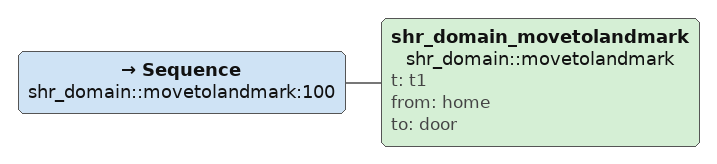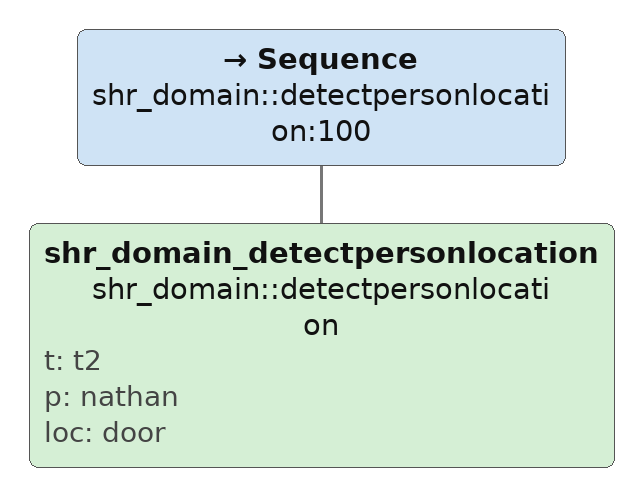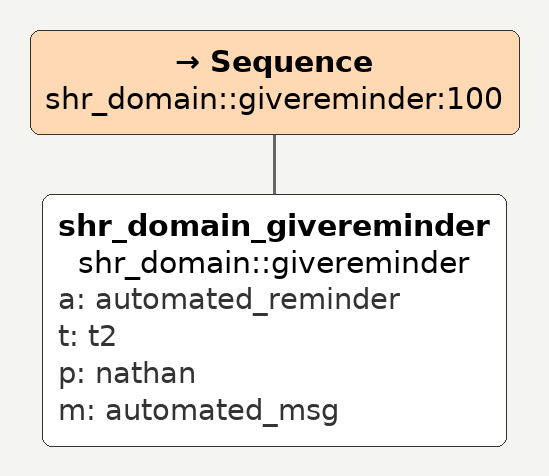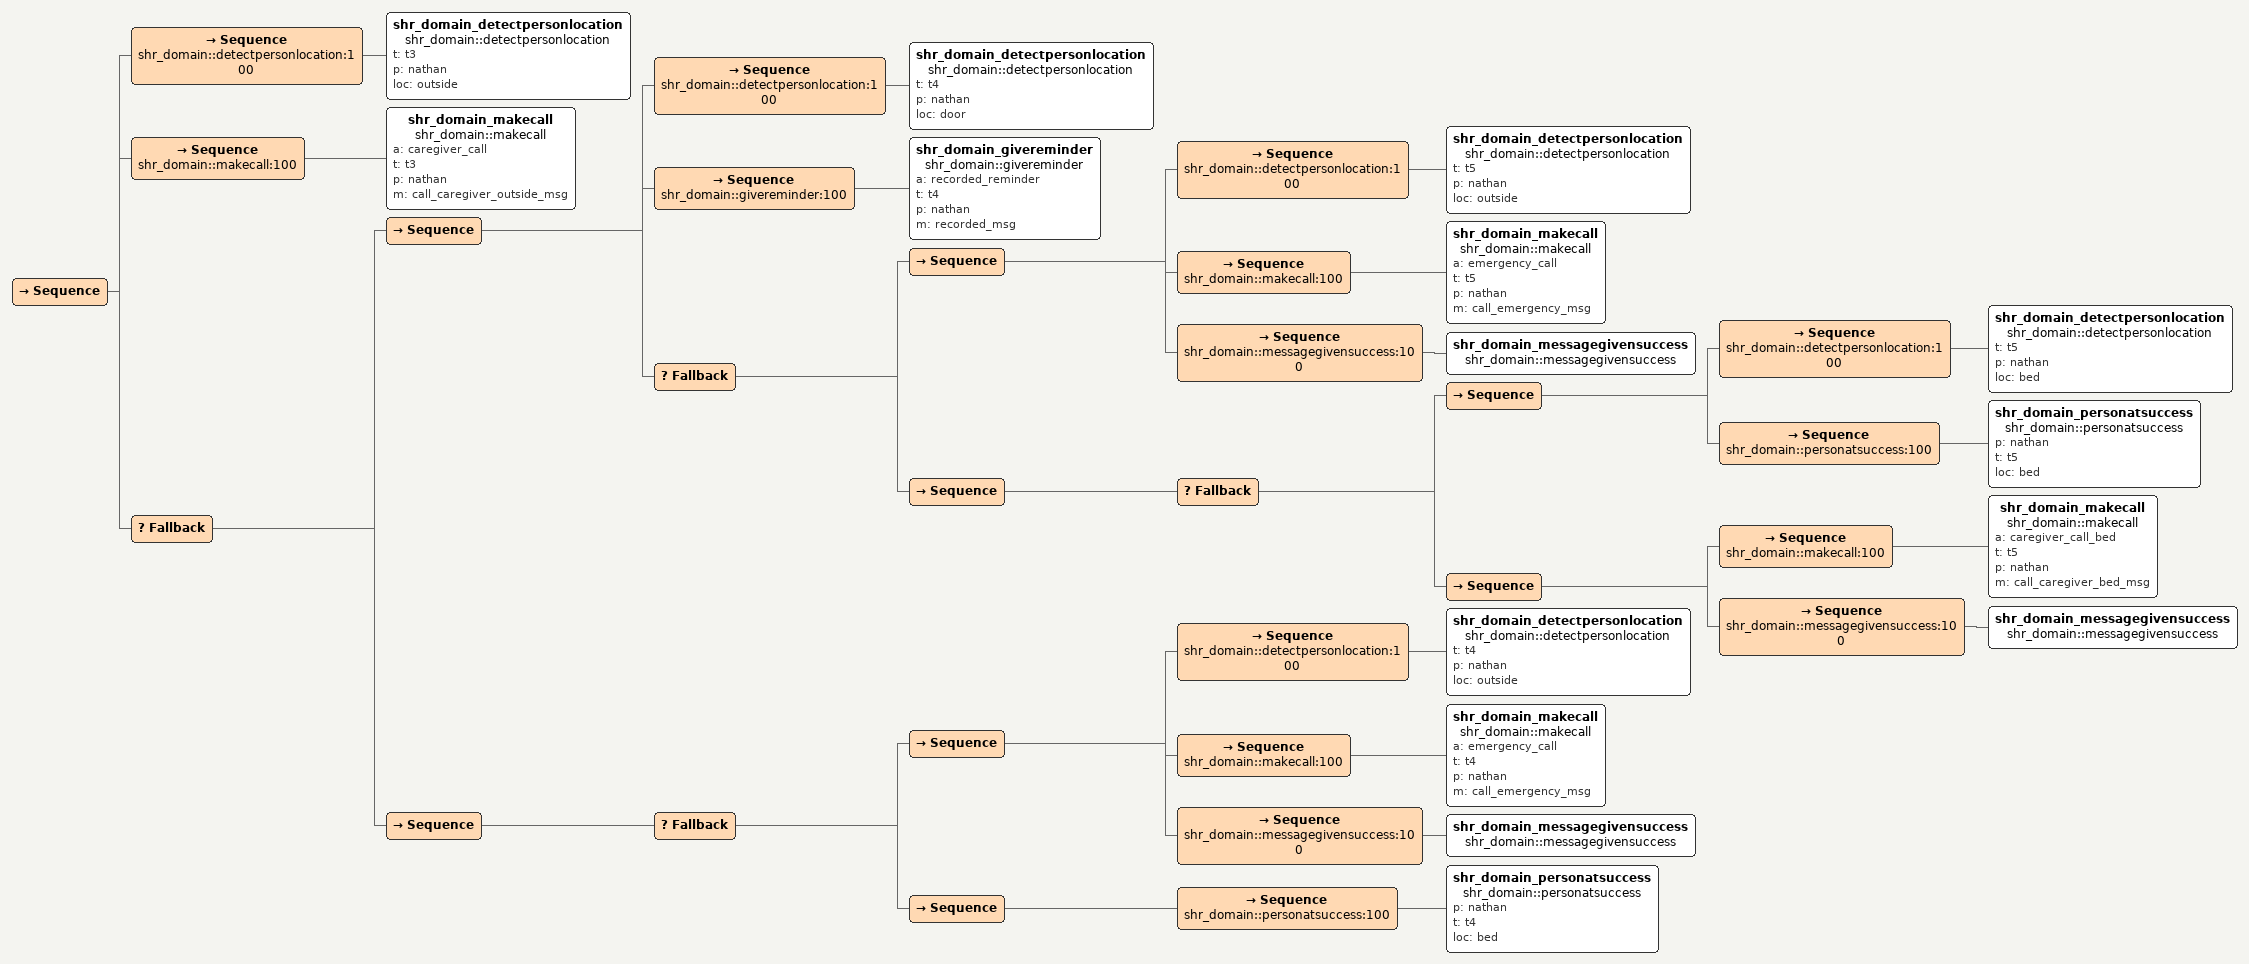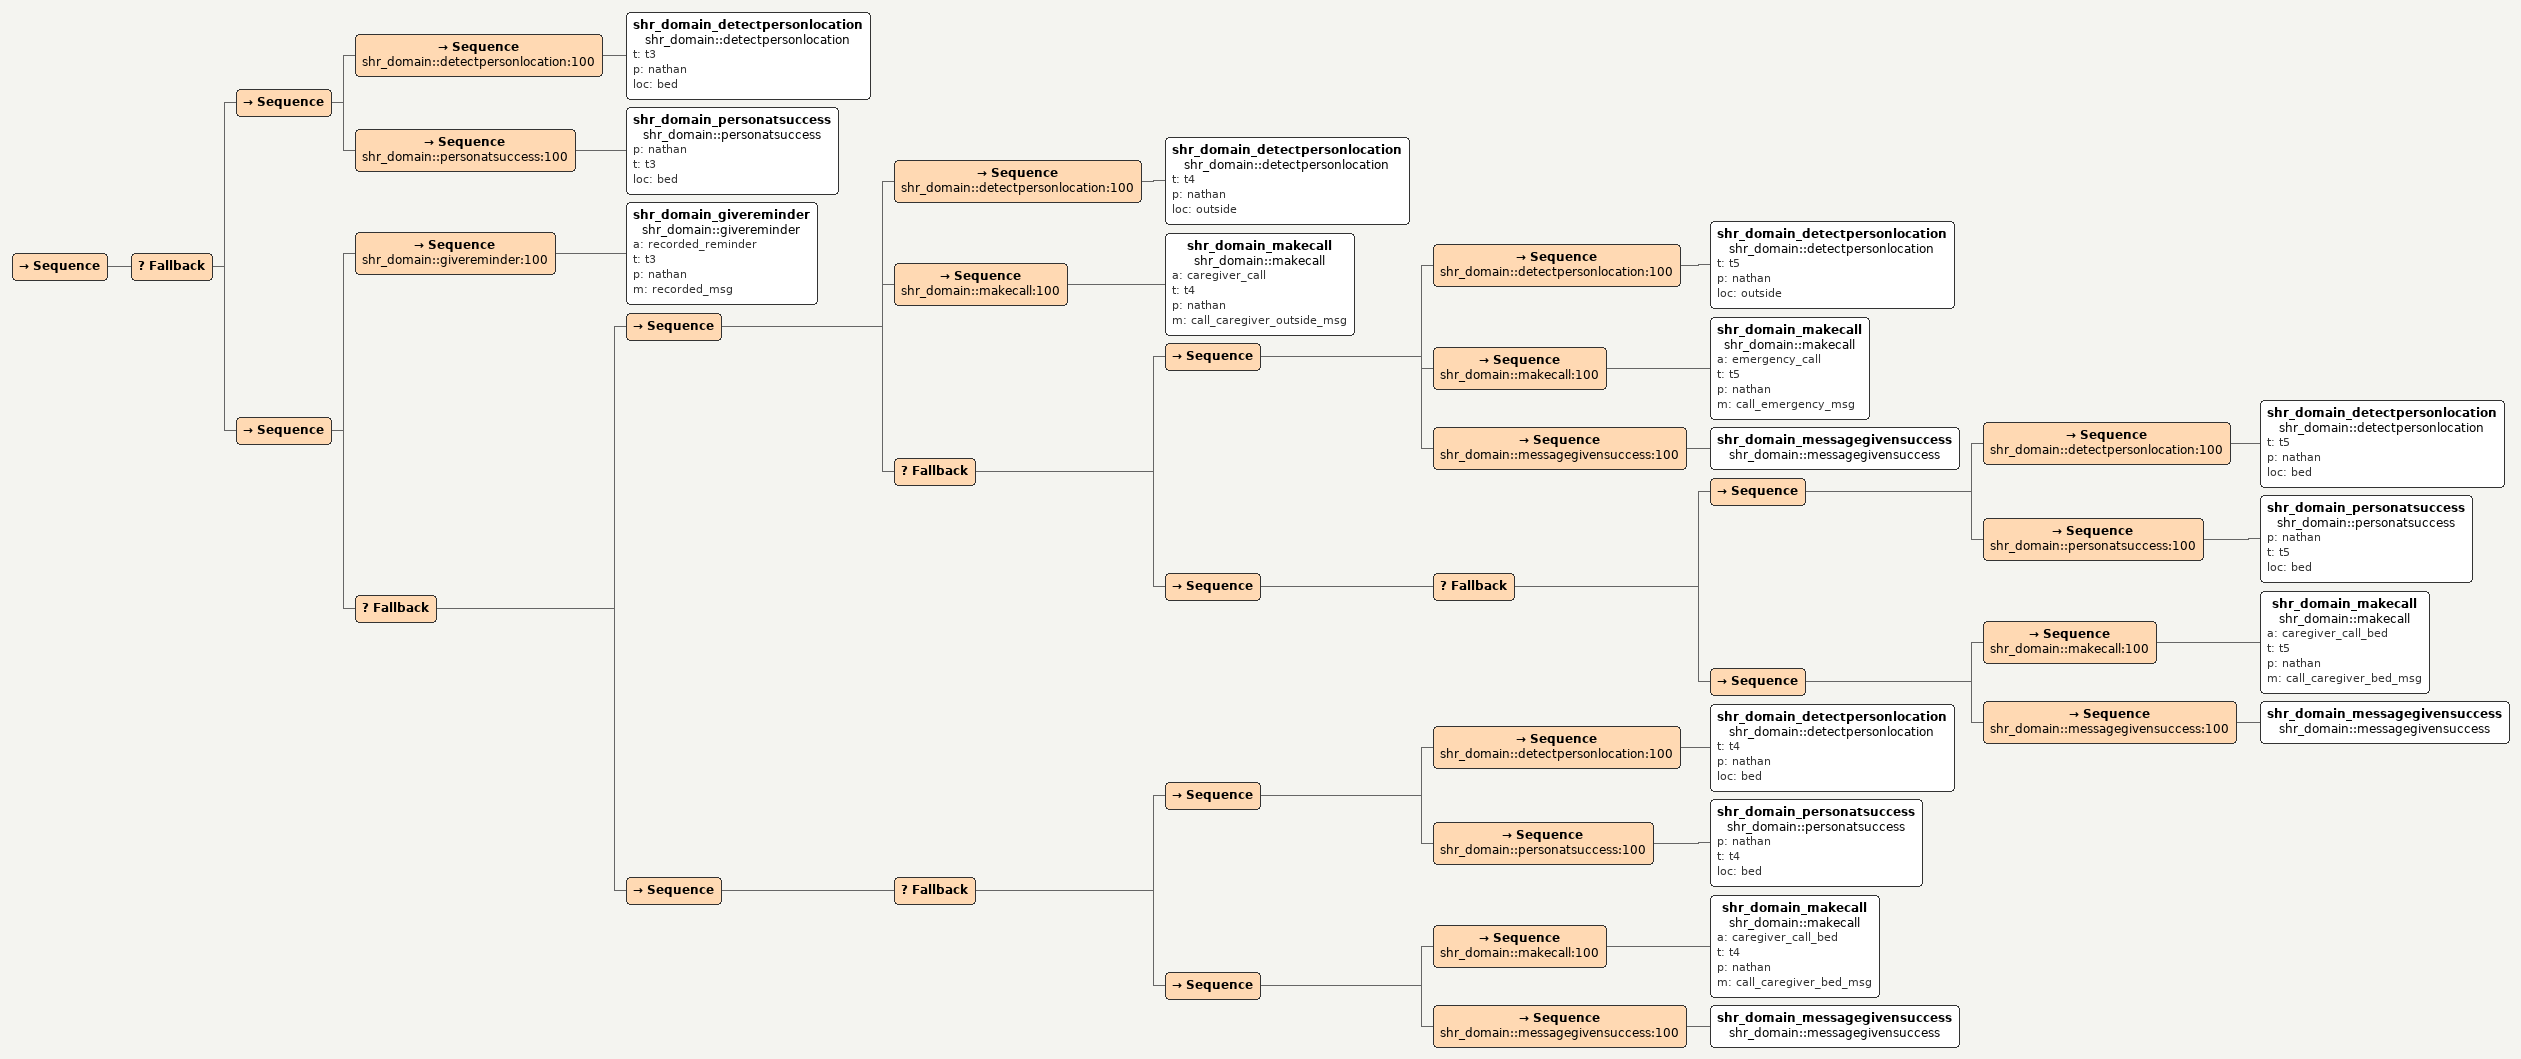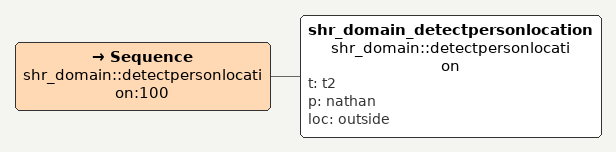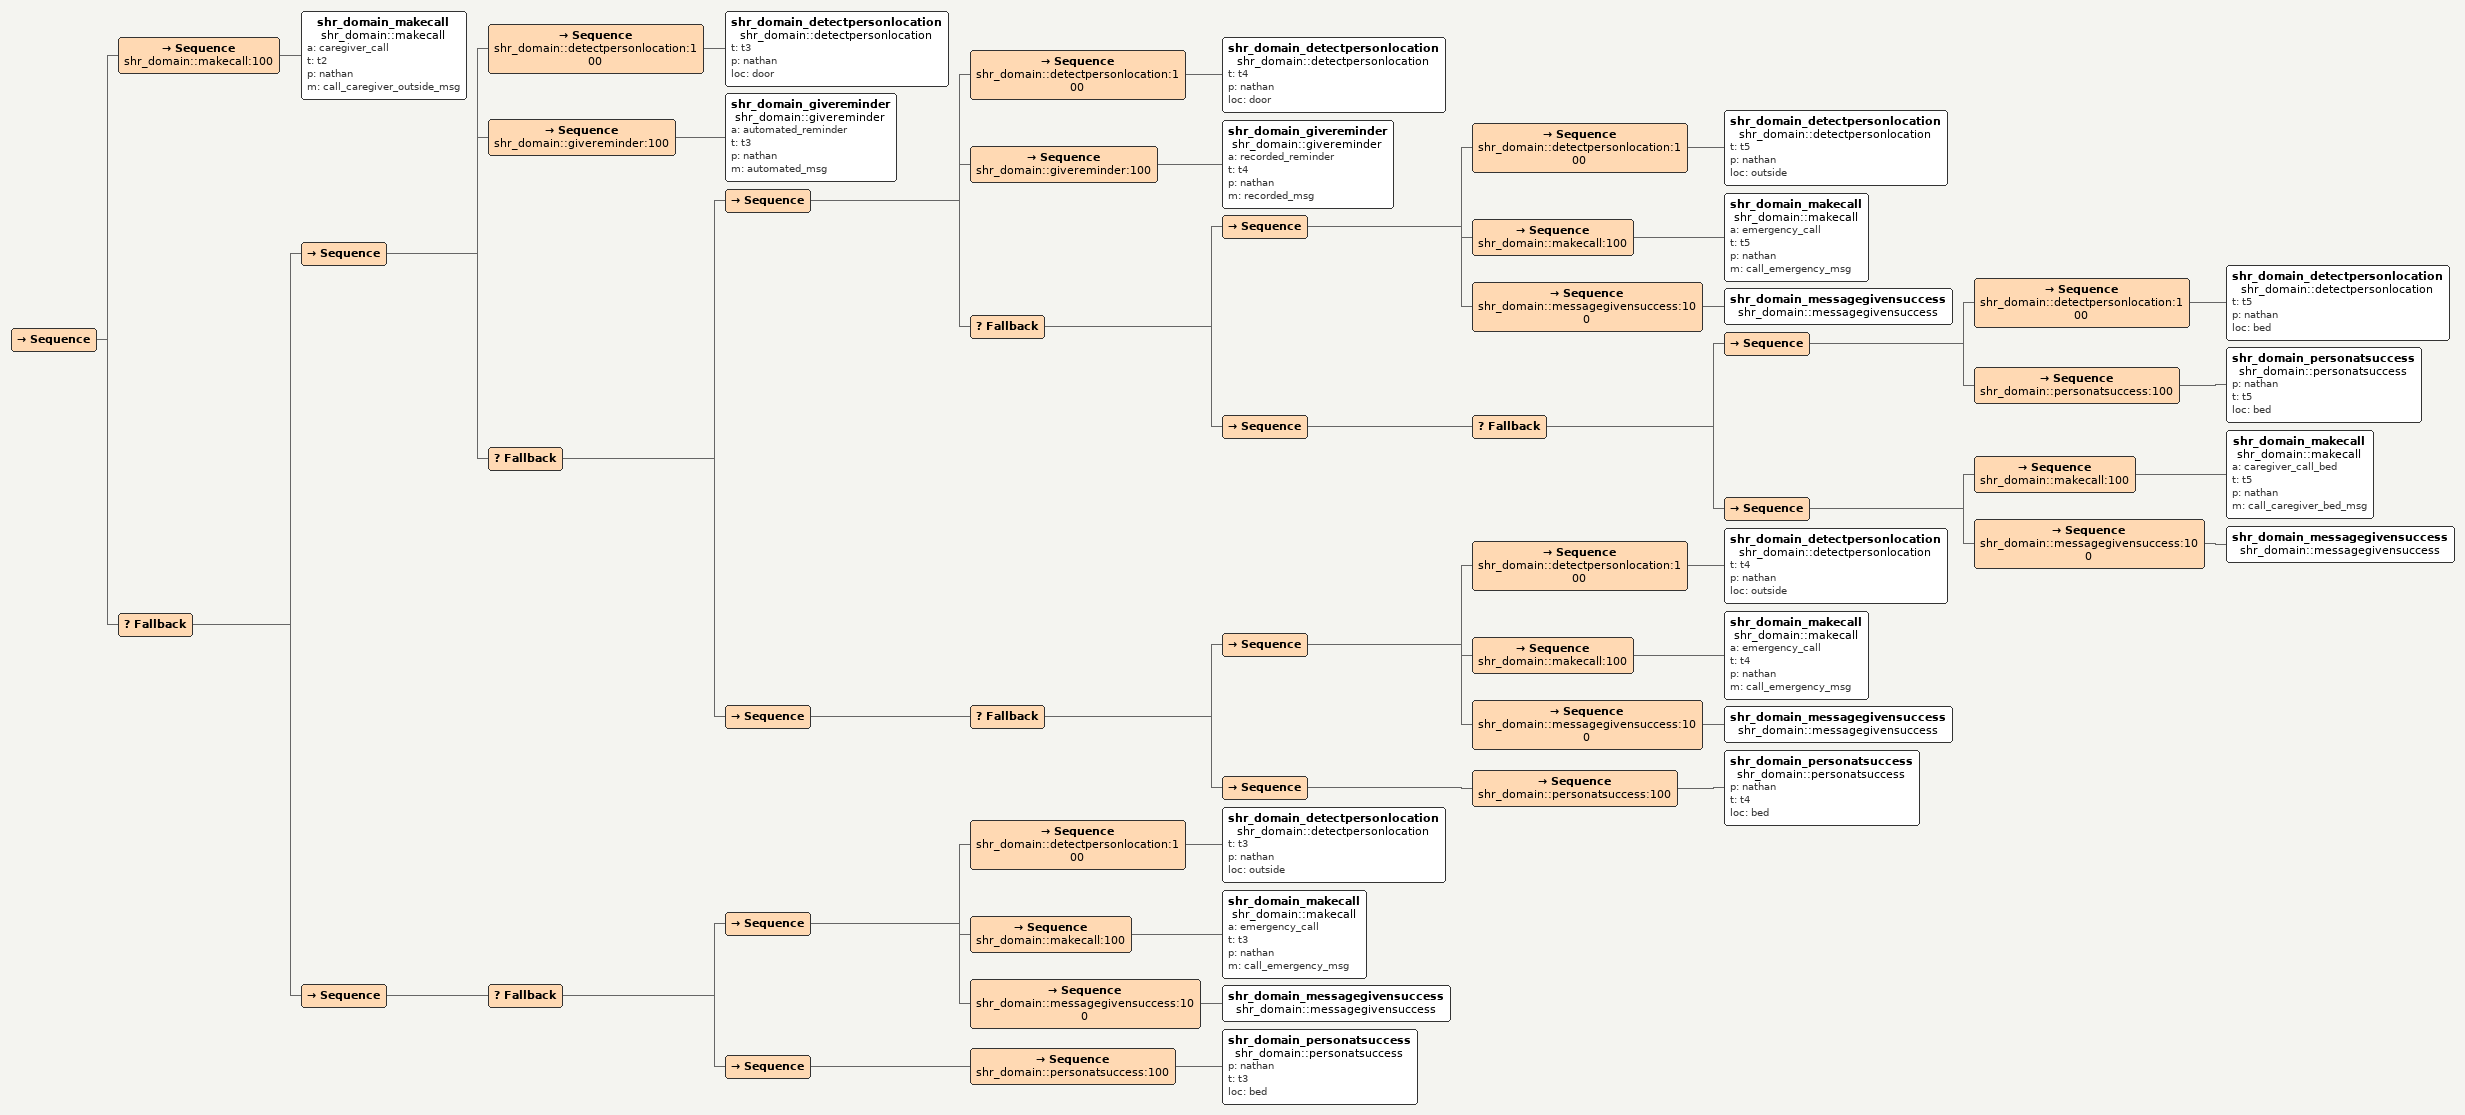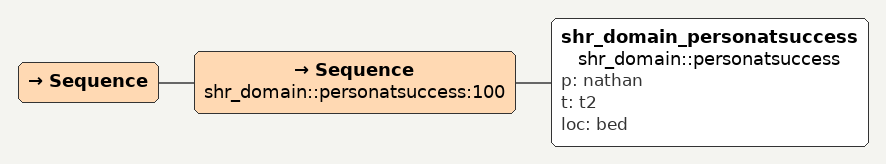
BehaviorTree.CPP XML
<Sequence name="shr_domain::movetolandmark:100">
    <shr_domain_movetolandmark name="shr_domain::movetolandmark" t="t1" from="home" to="door"/>
</Sequence>

<Sequence name="shr_domain::detectpersonlocation:100">
    <shr_domain_detectpersonlocation name="shr_domain::detectpersonlocation" t="t2" p="nathan" loc="door"/>
</Sequence>

<Sequence name="shr_domain::givereminder:100">
    <shr_domain_givereminder name="shr_domain::givereminder" a="automated_reminder" t="t2" p="nathan" m="automated_msg"/>
</Sequence>

<Sequence>
    <Sequence name="shr_domain::detectpersonlocation:100">
        <shr_domain_detectpersonlocation name="shr_domain::detectpersonlocation" t="t3" p="nathan" loc="outside"/>
    </Sequence>
    <Sequence name="shr_domain::makecall:100">
        <shr_domain_makecall name="shr_domain::makecall" a="caregiver_call" t="t3" p="nathan" m="call_caregiver_outside_msg"/>
    </Sequence>
    <Fallback>
        <Sequence>
            <Sequence name="shr_domain::detectpersonlocation:100">
                <shr_domain_detectpersonlocation name="shr_domain::detectpersonlocation" t="t4" p="nathan" loc="door"/>
            </Sequence>
            <Sequence name="shr_domain::givereminder:100">
                <shr_domain_givereminder name="shr_domain::givereminder" a="recorded_reminder" t="t4" p="nathan" m="recorded_msg"/>
            </Sequence>
            <Fallback>
                <Sequence>
                    <Sequence name="shr_domain::detectpersonlocation:100">
                        <shr_domain_detectpersonlocation name="shr_domain::detectpersonlocation" t="t5" p="nathan" loc="outside"/>
                    </Sequence>
                    <Sequence name="shr_domain::makecall:100">
                        <shr_domain_makecall name="shr_domain::makecall" a="emergency_call" t="t5" p="nathan" m="call_emergency_msg"/>
                    </Sequence>
                    <Sequence name="shr_domain::messagegivensuccess:100">
                        <shr_domain_messagegivensuccess name="shr_domain::messagegivensuccess"/>
                    </Sequence>

                </Sequence>
                <Sequence>
                    <Fallback>
                        <Sequence>
                            <Sequence name="shr_domain::detectpersonlocation:100">
                                <shr_domain_detectpersonlocation name="shr_domain::detectpersonlocation" t="t5" p="nathan" loc="bed"/>
                            </Sequence>
                            <Sequence name="shr_domain::personatsuccess:100">
                                <shr_domain_personatsuccess name="shr_domain::personatsuccess" p="nathan" t="t5" loc="bed"/>
                            </Sequence>

                        </Sequence>
                        <Sequence>
                            <Sequence name="shr_domain::makecall:100">
                                <shr_domain_makecall name="shr_domain::makecall" a="caregiver_call_bed" t="t5" p="nathan" m="call_caregiver_bed_msg"/>
                            </Sequence>
                            <Sequence name="shr_domain::messagegivensuccess:100">
                                <shr_domain_messagegivensuccess name="shr_domain::messagegivensuccess"/>
                            </Sequence>

                        </Sequence>
                    </Fallback>
                </Sequence>
            </Fallback>
        </Sequence>
        <Sequence>
            <Fallback>
                <Sequence>
                    <Sequence name="shr_domain::detectpersonlocation:100">
                        <shr_domain_detectpersonlocation name="shr_domain::detectpersonlocation" t="t4" p="nathan" loc="outside"/>
                    </Sequence>
                    <Sequence name="shr_domain::makecall:100">
                        <shr_domain_makecall name="shr_domain::makecall" a="emergency_call" t="t4" p="nathan" m="call_emergency_msg"/>
                    </Sequence>
                    <Sequence name="shr_domain::messagegivensuccess:100">
                        <shr_domain_messagegivensuccess name="shr_domain::messagegivensuccess"/>
                    </Sequence>

                </Sequence>
                <Sequence>
                    <Sequence name="shr_domain::personatsuccess:100">
                        <shr_domain_personatsuccess name="shr_domain::personatsuccess" p="nathan" t="t4" loc="bed"/>
                    </Sequence>

                </Sequence>
            </Fallback>
        </Sequence>
    </Fallback>
</Sequence>

<Sequence>
    <Fallback>
        <Sequence>
            <Sequence name="shr_domain::detectpersonlocation:100">
                <shr_domain_detectpersonlocation name="shr_domain::detectpersonlocation" t="t3" p="nathan" loc="bed"/>
            </Sequence>
            <Sequence name="shr_domain::personatsuccess:100">
                <shr_domain_personatsuccess name="shr_domain::personatsuccess" p="nathan" t="t3" loc="bed"/>
            </Sequence>

        </Sequence>
        <Sequence>
            <Sequence name="shr_domain::givereminder:100">
                <shr_domain_givereminder name="shr_domain::givereminder" a="recorded_reminder" t="t3" p="nathan" m="recorded_msg"/>
            </Sequence>
            <Fallback>
                <Sequence>
                    <Sequence name="shr_domain::detectpersonlocation:100">
                        <shr_domain_detectpersonlocation name="shr_domain::detectpersonlocation" t="t4" p="nathan" loc="outside"/>
                    </Sequence>
                    <Sequence name="shr_domain::makecall:100">
                        <shr_domain_makecall name="shr_domain::makecall" a="caregiver_call" t="t4" p="nathan" m="call_caregiver_outside_msg"/>
                    </Sequence>
                    <Fallback>
                        <Sequence>
                            <Sequence name="shr_domain::detectpersonlocation:100">
                                <shr_domain_detectpersonlocation name="shr_domain::detectpersonlocation" t="t5" p="nathan" loc="outside"/>
                            </Sequence>
                            <Sequence name="shr_domain::makecall:100">
                                <shr_domain_makecall name="shr_domain::makecall" a="emergency_call" t="t5" p="nathan" m="call_emergency_msg"/>
                            </Sequence>
                            <Sequence name="shr_domain::messagegivensuccess:100">
                                <shr_domain_messagegivensuccess name="shr_domain::messagegivensuccess"/>
                            </Sequence>

                        </Sequence>
                        <Sequence>
                            <Fallback>
                                <Sequence>
                                    <Sequence name="shr_domain::detectpersonlocation:100">
                                        <shr_domain_detectpersonlocation name="shr_domain::detectpersonlocation" t="t5" p="nathan" loc="bed"/>
                                    </Sequence>
                                    <Sequence name="shr_domain::personatsuccess:100">
                                        <shr_domain_personatsuccess name="shr_domain::personatsuccess" p="nathan" t="t5" loc="bed"/>
                                    </Sequence>

                                </Sequence>
                                <Sequence>
                                    <Sequence name="shr_domain::makecall:100">
                                        <shr_domain_makecall name="shr_domain::makecall" a="caregiver_call_bed" t="t5" p="nathan" m="call_caregiver_bed_msg"/>
                                    </Sequence>
                                    <Sequence name="shr_domain::messagegivensuccess:100">
                                        <shr_domain_messagegivensuccess name="shr_domain::messagegivensuccess"/>
                                    </Sequence>

                                </Sequence>
                            </Fallback>
                        </Sequence>
                    </Fallback>
                </Sequence>
                <Sequence>
                    <Fallback>
                        <Sequence>
                            <Sequence name="shr_domain::detectpersonlocation:100">
                                <shr_domain_detectpersonlocation name="shr_domain::detectpersonlocation" t="t4" p="nathan" loc="bed"/>
                            </Sequence>
                            <Sequence name="shr_domain::personatsuccess:100">
                                <shr_domain_personatsuccess name="shr_domain::personatsuccess" p="nathan" t="t4" loc="bed"/>
                            </Sequence>

                        </Sequence>
                        <Sequence>
                            <Sequence name="shr_domain::makecall:100">
                                <shr_domain_makecall name="shr_domain::makecall" a="caregiver_call_bed" t="t4" p="nathan" m="call_caregiver_bed_msg"/>
                            </Sequence>
                            <Sequence name="shr_domain::messagegivensuccess:100">
                                <shr_domain_messagegivensuccess name="shr_domain::messagegivensuccess"/>
                            </Sequence>

                        </Sequence>
                    </Fallback>
                </Sequence>
            </Fallback>
        </Sequence>
    </Fallback>
</Sequence>

<Sequence name="shr_domain::detectpersonlocation:100">
    <shr_domain_detectpersonlocation name="shr_domain::detectpersonlocation" t="t2" p="nathan" loc="outside"/>
</Sequence>

<Sequence>
    <Sequence name="shr_domain::makecall:100">
        <shr_domain_makecall name="shr_domain::makecall" a="caregiver_call" t="t2" p="nathan" m="call_caregiver_outside_msg"/>
    </Sequence>
    <Fallback>
        <Sequence>
            <Sequence name="shr_domain::detectpersonlocation:100">
                <shr_domain_detectpersonlocation name="shr_domain::detectpersonlocation" t="t3" p="nathan" loc="door"/>
            </Sequence>
            <Sequence name="shr_domain::givereminder:100">
                <shr_domain_givereminder name="shr_domain::givereminder" a="automated_reminder" t="t3" p="nathan" m="automated_msg"/>
            </Sequence>
            <Fallback>
                <Sequence>
                    <Sequence name="shr_domain::detectpersonlocation:100">
                        <shr_domain_detectpersonlocation name="shr_domain::detectpersonlocation" t="t4" p="nathan" loc="door"/>
                    </Sequence>
                    <Sequence name="shr_domain::givereminder:100">
                        <shr_domain_givereminder name="shr_domain::givereminder" a="recorded_reminder" t="t4" p="nathan" m="recorded_msg"/>
                    </Sequence>
                    <Fallback>
                        <Sequence>
                            <Sequence name="shr_domain::detectpersonlocation:100">
                                <shr_domain_detectpersonlocation name="shr_domain::detectpersonlocation" t="t5" p="nathan" loc="outside"/>
                            </Sequence>
                            <Sequence name="shr_domain::makecall:100">
                                <shr_domain_makecall name="shr_domain::makecall" a="emergency_call" t="t5" p="nathan" m="call_emergency_msg"/>
                            </Sequence>
                            <Sequence name="shr_domain::messagegivensuccess:100">
                                <shr_domain_messagegivensuccess name="shr_domain::messagegivensuccess"/>
                            </Sequence>

                        </Sequence>
                        <Sequence>
                            <Fallback>
                                <Sequence>
                                    <Sequence name="shr_domain::detectpersonlocation:100">
                                        <shr_domain_detectpersonlocation name="shr_domain::detectpersonlocation" t="t5" p="nathan" loc="bed"/>
                                    </Sequence>
                                    <Sequence name="shr_domain::personatsuccess:100">
                                        <shr_domain_personatsuccess name="shr_domain::personatsuccess" p="nathan" t="t5" loc="bed"/>
                                    </Sequence>

                                </Sequence>
                                <Sequence>
                                    <Sequence name="shr_domain::makecall:100">
                                        <shr_domain_makecall name="shr_domain::makecall" a="caregiver_call_bed" t="t5" p="nathan" m="call_caregiver_bed_msg"/>
                                    </Sequence>
                                    <Sequence name="shr_domain::messagegivensuccess:100">
                                        <shr_domain_messagegivensuccess name="shr_domain::messagegivensuccess"/>
                                    </Sequence>

                                </Sequence>
                            </Fallback>
                        </Sequence>
                    </Fallback>
                </Sequence>
                <Sequence>
                    <Fallback>
                        <Sequence>
                            <Sequence name="shr_domain::detectpersonlocation:100">
                                <shr_domain_detectpersonlocation name="shr_domain::detectpersonlocation" t="t4" p="nathan" loc="outside"/>
                            </Sequence>
                            <Sequence name="shr_domain::makecall:100">
                                <shr_domain_makecall name="shr_domain::makecall" a="emergency_call" t="t4" p="nathan" m="call_emergency_msg"/>
                            </Sequence>
                            <Sequence name="shr_domain::messagegivensuccess:100">
                                <shr_domain_messagegivensuccess name="shr_domain::messagegivensuccess"/>
                            </Sequence>

                        </Sequence>
                        <Sequence>
                            <Sequence name="shr_domain::personatsuccess:100">
                                <shr_domain_personatsuccess name="shr_domain::personatsuccess" p="nathan" t="t4" loc="bed"/>
                            </Sequence>

                        </Sequence>
                    </Fallback>
                </Sequence>
            </Fallback>
        </Sequence>
        <Sequence>
            <Fallback>
                <Sequence>
                    <Sequence name="shr_domain::detectpersonlocation:100">
                        <shr_domain_detectpersonlocation name="shr_domain::detectpersonlocation" t="t3" p="nathan" loc="outside"/>
                    </Sequence>
                    <Sequence name="shr_domain::makecall:100">
                        <shr_domain_makecall name="shr_domain::makecall" a="emergency_call" t="t3" p="nathan" m="call_emergency_msg"/>
                    </Sequence>
                    <Sequence name="shr_domain::messagegivensuccess:100">
                        <shr_domain_messagegivensuccess name="shr_domain::messagegivensuccess"/>
                    </Sequence>

                </Sequence>
                <Sequence>
                    <Sequence name="shr_domain::personatsuccess:100">
                        <shr_domain_personatsuccess name="shr_domain::personatsuccess" p="nathan" t="t3" loc="bed"/>
                    </Sequence>

                </Sequence>
            </Fallback>
        </Sequence>
    </Fallback>
</Sequence>

<Sequence>
    <Sequence name="shr_domain::personatsuccess:100">
        <shr_domain_personatsuccess name="shr_domain::personatsuccess" p="nathan" t="t2" loc="bed"/>
    </Sequence>

</Sequence>
